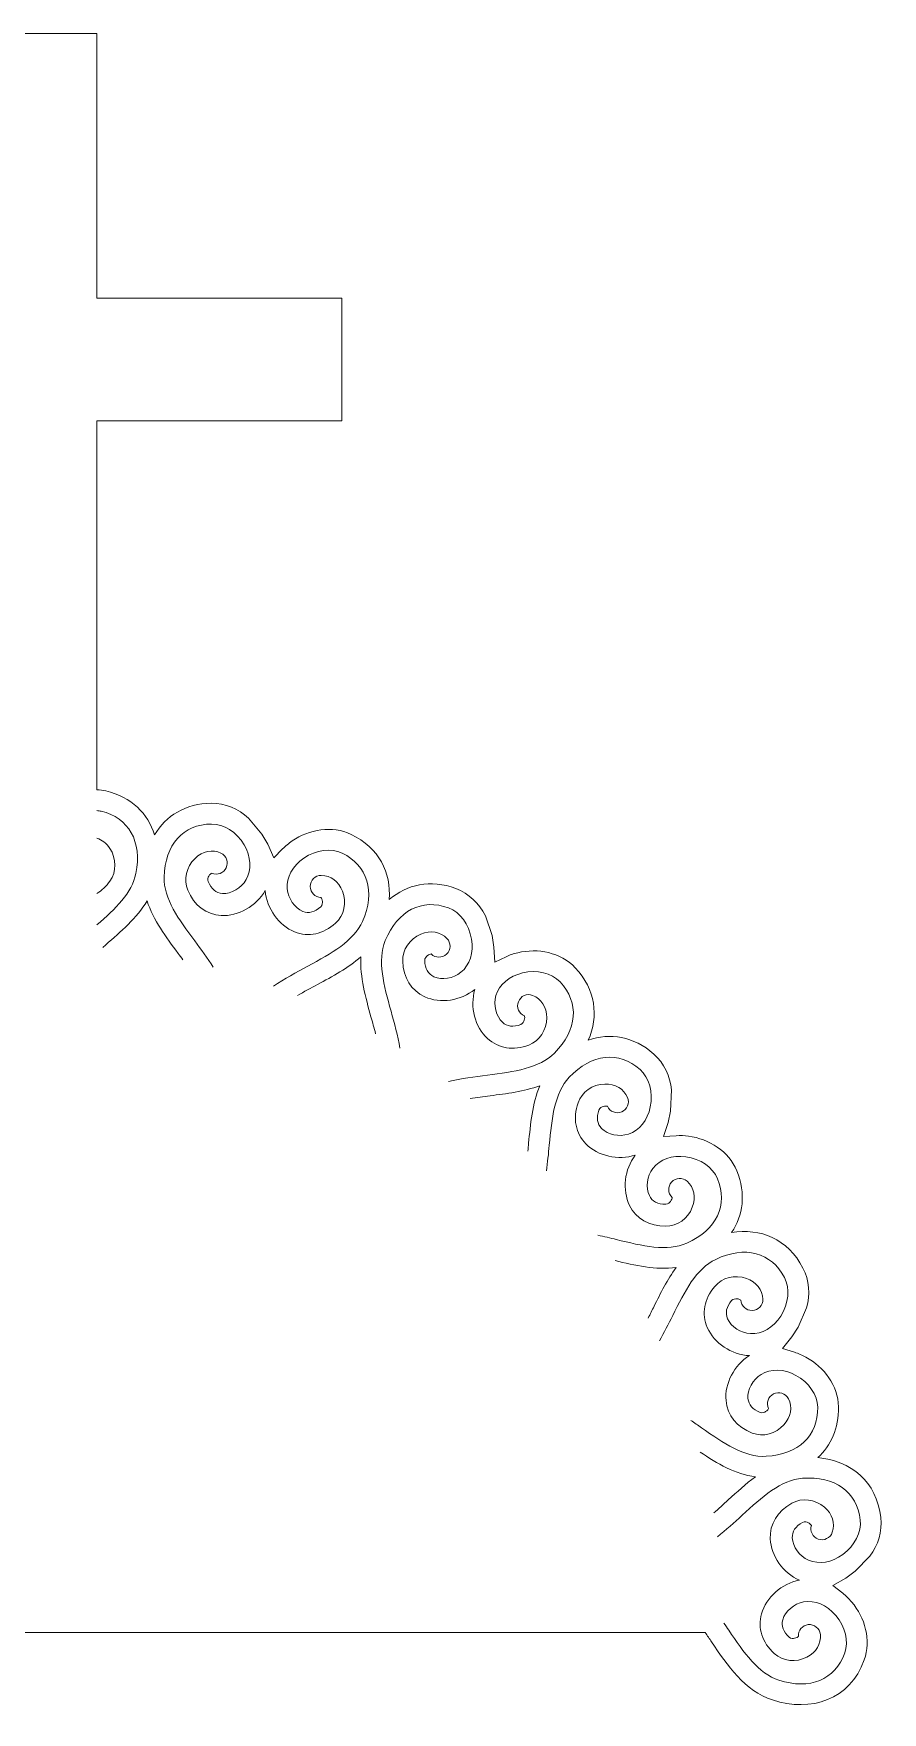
# Model space of a CAD drawing. Header units: centimetres. Extents: x -24.1 to 27.6, y -9.6 to 15.5.
# Drawn here: x -18.51 to -12.96, y -0.2 to 10.77 of the extents above; entities that cross this region are included whole.
import ezdxf

# ---------------------------------------------------------------- set-up
doc = ezdxf.new("R2010")
doc.units = ezdxf.units.CM
doc.header["$MEASUREMENT"] = 0
doc.layers.add('Camada 1', color=7, linetype='Continuous')

msp = doc.modelspace()

# ---------------------------------------------------------------- linework, layer by layer
at = {"layer": 'Camada 1', "color": 250, "lineweight": 20}
for points, knots in [([(-18.49393, 0.32158), (-18.49393, 0.32158), (-14.11742, 0.32178), (-14.11742, 0.32178), (-14.11742, 0.32178), (-14.10321, 0.30128), (-14.0893, 0.28078), (-14.07556, 0.26059), (-14.07556, 0.26059), (-13.97283, 0.10969), (-13.85982, -0.05954), (-13.67714, -0.11851), (-13.67714, -0.11851), (-13.42501, -0.19989), (-13.17201, -0.11898), (-13.07763, 0.14313), (-13.07763, 0.14313), (-13.03081, 0.27315), (-13.07292, 0.41981), (-13.16018, 0.5225), (-13.16018, 0.5225), (-13.17766, 0.54306), (-13.19703, 0.56192), (-13.21795, 0.57864), (-13.21795, 0.57864), (-13.21795, 0.57864), (-13.28264, 0.62927), (-13.28264, 0.62927), (-13.28264, 0.62927), (-13.28264, 0.62927), (-13.19788, 0.67787), (-13.19788, 0.67787), (-13.19788, 0.67787), (-13.19788, 0.67787), (-13.13678, 0.72278), (-13.13678, 0.72278), (-13.13678, 0.72278), (-13.13678, 0.72278), (-13.13677, 0.72279), (-13.13677, 0.72279), (-13.13677, 0.72279), (-13.13676, 0.72278), (-13.13676, 0.72278), (-13.13676, 0.72278), (-13.13676, 0.72278), (-13.13676, 0.72278), (-13.04005, 0.82059), (-13.04005, 0.82059), (-13.04005, 0.82059), (-12.9878, 0.89344), (-12.9587, 0.98223), (-12.96899, 1.07292), (-12.96899, 1.07292), (-12.99591, 1.31019), (-13.167, 1.4448), (-13.38167, 1.46511), (-13.38167, 1.46511), (-13.29507, 1.5435), (-13.24303, 1.65604), (-13.24606, 1.79758), (-13.24606, 1.79758), (-13.24901, 1.93573), (-13.34095, 2.05751), (-13.45924, 2.12206), (-13.45924, 2.12206), (-13.48293, 2.13498), (-13.50779, 2.14563), (-13.5333, 2.15375), (-13.5333, 2.15375), (-13.5333, 2.15375), (-13.61185, 2.17779), (-13.61185, 2.17779), (-13.61185, 2.17779), (-13.61185, 2.17779), (-13.55017, 2.25356), (-13.55017, 2.25356), (-13.55017, 2.25356), (-13.55017, 2.25356), (-13.50927, 2.31739), (-13.50927, 2.31739), (-13.50927, 2.31739), (-13.50927, 2.31739), (-13.50926, 2.31742), (-13.50926, 2.31742), (-13.50926, 2.31742), (-13.50924, 2.31741), (-13.50924, 2.31741), (-13.50924, 2.31741), (-13.50924, 2.31741), (-13.50924, 2.31741), (-13.45407, 2.44341), (-13.45407, 2.44341), (-13.45407, 2.44341), (-13.43145, 2.53015), (-13.43615, 2.62346), (-13.47829, 2.70443), (-13.47829, 2.70443), (-13.578, 2.89596), (-13.7576, 2.96681), (-13.94462, 2.9357), (-13.94462, 2.9357), (-13.86938, 3.04845), (-13.84949, 3.18925), (-13.91104, 3.33968), (-13.91104, 3.33968), (-13.96337, 3.46757), (-14.0929, 3.54827), (-14.22647, 3.56606), (-14.22647, 3.56606), (-14.25321, 3.56961), (-14.28024, 3.57064), (-14.30697, 3.56906), (-14.30697, 3.56906), (-14.30697, 3.56906), (-14.38891, 3.56331), (-14.38891, 3.56331), (-14.38891, 3.56331), (-14.38891, 3.56331), (-14.35854, 3.65618), (-14.35854, 3.65618), (-14.35854, 3.65618), (-14.35854, 3.65618), (-14.34326, 3.73043), (-14.34326, 3.73043), (-14.34326, 3.73043), (-14.34326, 3.73043), (-14.34326, 3.73045), (-14.34326, 3.73045), (-14.34326, 3.73045), (-14.34324, 3.73046), (-14.34324, 3.73046), (-14.34324, 3.73046), (-14.34324, 3.73046), (-14.34324, 3.73046), (-14.33695, 3.86786), (-14.33695, 3.86786), (-14.33695, 3.86786), (-14.34696, 3.95694), (-14.38483, 4.04237), (-14.45321, 4.10281), (-14.45321, 4.10281), (-14.5861, 4.22026), (-14.74011, 4.24238), (-14.88143, 4.19326), (-14.88143, 4.19326), (-14.8139, 4.34917), (-14.83195, 4.52288), (-14.9674, 4.6667), (-14.9674, 4.6667), (-15.06213, 4.76731), (-15.21198, 4.79615), (-15.34304, 4.76483), (-15.34304, 4.76483), (-15.36929, 4.75855), (-15.39488, 4.74982), (-15.41926, 4.73874), (-15.41926, 4.73874), (-15.41926, 4.73874), (-15.49368, 4.70397), (-15.49368, 4.70397), (-15.49368, 4.70397), (-15.49368, 4.70397), (-15.49866, 4.80156), (-15.49866, 4.80156), (-15.49866, 4.80156), (-15.49866, 4.80156), (-15.51103, 4.87635), (-15.51103, 4.87635), (-15.51103, 4.87635), (-15.51103, 4.87635), (-15.51104, 4.87636), (-15.51104, 4.87636), (-15.51104, 4.87636), (-15.51105, 4.87637), (-15.51105, 4.87637), (-15.51105, 4.87637), (-15.51105, 4.87637), (-15.51105, 4.87637), (-15.55446, 5.00688), (-15.55446, 5.00688), (-15.55446, 5.00688), (-15.59578, 5.08644), (-15.66177, 5.1526), (-15.74729, 5.18448), (-15.74729, 5.18448), (-15.91516, 5.24705), (-16.06822, 5.21109), (-16.1829, 5.11229), (-16.1829, 5.11229), (-16.1704, 5.28785), (-16.24893, 5.4502), (-16.43218, 5.53836), (-16.43218, 5.53836), (-16.55671, 5.59826), (-16.70694, 5.57142), (-16.81803, 5.49516), (-16.81803, 5.49516), (-16.84026, 5.47988), (-16.86102, 5.46255), (-16.87982, 5.44345), (-16.87982, 5.44345), (-16.87982, 5.44345), (-16.9368, 5.3843), (-16.9368, 5.3843), (-16.9368, 5.3843), (-16.9368, 5.3843), (-16.97645, 5.4736), (-16.97645, 5.4736), (-16.97645, 5.4736), (-16.97645, 5.4736), (-17.01484, 5.53897), (-17.01484, 5.53897), (-17.01484, 5.53897), (-17.01484, 5.53897), (-17.01485, 5.53898), (-17.01485, 5.53898), (-17.01485, 5.53898), (-17.01486, 5.53899), (-17.01486, 5.53899), (-17.01486, 5.53899), (-17.01486, 5.53899), (-17.01486, 5.53899), (-17.10222, 5.64522), (-17.10222, 5.64522), (-17.10222, 5.64522), (-17.16932, 5.70466), (-17.25467, 5.74273), (-17.34593, 5.74179), (-17.34593, 5.74179), (-17.5172, 5.74004), (-17.64351, 5.65909), (-17.71684, 5.53543), (-17.71684, 5.53543), (-17.76072, 5.67414), (-17.86689, 5.78243), (-18.03545, 5.82177), (-18.03545, 5.82177), (-18.05487, 5.8263), (-18.07442, 5.82895), (-18.09393, 5.82987), (-18.09393, 5.82987), (-18.09393, 5.82987), (-18.09393, 8.24157), (-18.09393, 8.24157), (-18.09393, 8.24157), (-18.09393, 8.24157), (-16.49393, 8.24157), (-16.49393, 8.24157), (-16.49393, 8.24157), (-16.49393, 8.24157), (-16.49393, 9.04157), (-16.49393, 9.04157), (-16.49393, 9.04157), (-16.49393, 9.04157), (-18.09393, 9.04157), (-18.09393, 9.04157), (-18.09393, 9.04157), (-18.09393, 9.04157), (-18.09393, 10.77157), (-18.09393, 10.77157), (-18.09393, 10.77157), (-18.09393, 10.77157), (-18.89393, 10.77157), (-18.89393, 10.77157), (-18.89393, 10.77157), (-18.89393, 10.77157), (-18.89393, 9.04157), (-18.89393, 9.04157), (-18.89393, 9.04157), (-18.89393, 9.04157), (-20.49393, 9.04157), (-20.49393, 9.04157), (-20.49393, 9.04157), (-20.49393, 9.04157), (-20.49393, 8.24157), (-20.49393, 8.24157), (-20.49393, 8.24157), (-20.49393, 8.24157), (-18.89393, 8.24157), (-18.89393, 8.24157), (-18.89393, 8.24157), (-18.89393, 8.24157), (-18.89393, 5.83024), (-18.89393, 5.83024), (-18.89393, 5.83024), (-18.91978, 5.8305), (-18.94579, 5.82779), (-18.97157, 5.82177), (-18.97157, 5.82177), (-19.14169, 5.78207), (-19.24827, 5.6721), (-19.29139, 5.53153), (-19.29139, 5.53153), (-19.36334, 5.66306), (-19.49265, 5.75011), (-19.67031, 5.75193), (-19.67031, 5.75193), (-19.76157, 5.75287), (-19.84692, 5.71479), (-19.91402, 5.65535), (-19.91402, 5.65535), (-19.91402, 5.65535), (-20.00138, 5.54912), (-20.00138, 5.54912), (-20.00138, 5.54912), (-20.00138, 5.54912), (-20.00138, 5.54912), (-20.00139, 5.54911), (-20.00139, 5.54911), (-20.00139, 5.54911), (-20.00139, 5.5491), (-20.00139, 5.5491), (-20.00139, 5.5491), (-20.00139, 5.5491), (-20.03978, 5.48373), (-20.03978, 5.48373), (-20.03978, 5.48373), (-20.03978, 5.48373), (-20.07945, 5.39442), (-20.07945, 5.39442), (-20.07945, 5.39442), (-20.07945, 5.39442), (-20.13643, 5.45358), (-20.13643, 5.45358), (-20.13643, 5.45358), (-20.15522, 5.47267), (-20.17597, 5.49001), (-20.19822, 5.50529), (-20.19822, 5.50529), (-20.30931, 5.58155), (-20.45953, 5.6084), (-20.58406, 5.5485), (-20.58406, 5.5485), (-20.76732, 5.46034), (-20.84584, 5.29798), (-20.83334, 5.12242), (-20.83334, 5.12242), (-20.94802, 5.22122), (-21.10108, 5.25717), (-21.26895, 5.1946), (-21.26895, 5.1946), (-21.35447, 5.16273), (-21.42047, 5.09657), (-21.46178, 5.01701), (-21.46178, 5.01701), (-21.46178, 5.01701), (-21.5052, 4.88651), (-21.5052, 4.88651), (-21.5052, 4.88651), (-21.5052, 4.88651), (-21.5052, 4.88651), (-21.5052, 4.88649), (-21.5052, 4.88649), (-21.5052, 4.88649), (-21.5052, 4.88648), (-21.5052, 4.88648), (-21.5052, 4.88648), (-21.5052, 4.88648), (-21.51758, 4.81169), (-21.51758, 4.81169), (-21.51758, 4.81169), (-21.51758, 4.81169), (-21.52256, 4.7141), (-21.52256, 4.7141), (-21.52256, 4.7141), (-21.52256, 4.7141), (-21.59697, 4.74887), (-21.59697, 4.74887), (-21.59697, 4.74887), (-21.62136, 4.75994), (-21.64695, 4.76869), (-21.6732, 4.77496), (-21.6732, 4.77496), (-21.80426, 4.80628), (-21.95411, 4.77744), (-22.04885, 4.67685), (-22.04885, 4.67685), (-22.18429, 4.53302), (-22.20234, 4.3593), (-22.1348, 4.20338), (-22.1348, 4.20338), (-22.27613, 4.2525), (-22.43013, 4.23039), (-22.56303, 4.11294), (-22.56303, 4.11294), (-22.63142, 4.05251), (-22.66928, 3.96706), (-22.67928, 3.87798), (-22.67928, 3.87798), (-22.67928, 3.87798), (-22.67299, 3.74059), (-22.67299, 3.74059), (-22.67299, 3.74059), (-22.67299, 3.74059), (-22.67299, 3.74059), (-22.67298, 3.74058), (-22.67298, 3.74058), (-22.67298, 3.74058), (-22.67298, 3.74056), (-22.67298, 3.74056), (-22.67298, 3.74056), (-22.67298, 3.74056), (-22.6577, 3.66631), (-22.6577, 3.66631), (-22.6577, 3.66631), (-22.6577, 3.66631), (-22.62733, 3.57343), (-22.62733, 3.57343), (-22.62733, 3.57343), (-22.62733, 3.57343), (-22.70926, 3.57919), (-22.70926, 3.57919), (-22.70926, 3.57919), (-22.736, 3.58077), (-22.76302, 3.57975), (-22.78977, 3.57619), (-22.78977, 3.57619), (-22.92334, 3.5584), (-23.05287, 3.47771), (-23.1052, 3.34982), (-23.1052, 3.34982), (-23.16675, 3.19939), (-23.14686, 3.05858), (-23.07162, 2.94583), (-23.07162, 2.94583), (-23.25865, 2.97693), (-23.43825, 2.90608), (-23.53796, 2.71456), (-23.53796, 2.71456), (-23.5801, 2.63361), (-23.58479, 2.54027), (-23.56216, 2.45353), (-23.56216, 2.45353), (-23.56216, 2.45353), (-23.50698, 2.32755), (-23.50698, 2.32755), (-23.50698, 2.32755), (-23.50698, 2.32755), (-23.50698, 2.32755), (-23.50697, 2.32754), (-23.50697, 2.32754), (-23.50697, 2.32754), (-23.50697, 2.32753), (-23.50697, 2.32753), (-23.50697, 2.32753), (-23.50697, 2.32753), (-23.46606, 2.2637), (-23.46606, 2.2637), (-23.46606, 2.2637), (-23.46606, 2.2637), (-23.40438, 2.18791), (-23.40438, 2.18791), (-23.40438, 2.18791), (-23.40438, 2.18791), (-23.48293, 2.16388), (-23.48293, 2.16388), (-23.48293, 2.16388), (-23.50845, 2.15576), (-23.53331, 2.14511), (-23.557, 2.13219), (-23.557, 2.13219), (-23.67529, 2.06766), (-23.76723, 1.94586), (-23.77019, 1.80771), (-23.77019, 1.80771), (-23.77321, 1.66617), (-23.72118, 1.55362), (-23.63457, 1.47523), (-23.63457, 1.47523), (-23.84925, 1.45491), (-24.02033, 1.32032), (-24.04725, 1.08304), (-24.04725, 1.08304), (-24.05755, 0.99236), (-24.02842, 0.90356), (-23.97618, 0.83072), (-23.97618, 0.83072), (-23.97618, 0.83072), (-23.87947, 0.73292), (-23.87947, 0.73292), (-23.87947, 0.73292), (-23.87947, 0.73292), (-23.87947, 0.73292), (-23.87946, 0.73291), (-23.87946, 0.73291), (-23.87946, 0.73291), (-23.87945, 0.73291), (-23.87945, 0.73291), (-23.87945, 0.73291), (-23.87945, 0.73291), (-23.81836, 0.68801), (-23.81836, 0.68801), (-23.81836, 0.68801), (-23.81836, 0.68801), (-23.7336, 0.6394), (-23.7336, 0.6394), (-23.7336, 0.6394), (-23.7336, 0.6394), (-23.79829, 0.58879), (-23.79829, 0.58879), (-23.79829, 0.58879), (-23.8192, 0.57205), (-23.83858, 0.55319), (-23.85606, 0.53263), (-23.85606, 0.53263), (-23.94332, 0.42994), (-23.98543, 0.28327), (-23.93862, 0.15326), (-23.93862, 0.15326), (-23.84424, -0.10884), (-23.59123, -0.18977), (-23.33909, -0.10838), (-23.33909, -0.10838), (-23.15643, -0.04941), (-23.0434, 0.11982), (-22.94068, 0.27072), (-22.94068, 0.27072), (-22.92925, 0.28752), (-22.9177, 0.30453), (-22.90596, 0.32158), (-22.90596, 0.32158), (-22.90596, 0.32158), (-18.49393, 0.32158), (-18.49393, 0.32158)], [0, 0, 0, 0, 0.00757576, 0.00757576, 0.00757576, 0.00757576, 0.01515152, 0.01515152, 0.01515152, 0.01515152, 0.02272727, 0.02272727, 0.02272727, 0.02272727, 0.03030303, 0.03030303, 0.03030303, 0.03030303, 0.03787879, 0.03787879, 0.03787879, 0.03787879, 0.04545455, 0.04545455, 0.04545455, 0.04545455, 0.0530303, 0.0530303, 0.0530303, 0.0530303, 0.06060606, 0.06060606, 0.06060606, 0.06060606, 0.06818182, 0.06818182, 0.06818182, 0.06818182, 0.07575758, 0.07575758, 0.07575758, 0.07575758, 0.08333333, 0.08333333, 0.08333333, 0.08333333, 0.09090909, 0.09090909, 0.09090909, 0.09090909, 0.09848485, 0.09848485, 0.09848485, 0.09848485, 0.10606061, 0.10606061, 0.10606061, 0.10606061, 0.11363636, 0.11363636, 0.11363636, 0.11363636, 0.12121212, 0.12121212, 0.12121212, 0.12121212, 0.12878788, 0.12878788, 0.12878788, 0.12878788, 0.13636364, 0.13636364, 0.13636364, 0.13636364, 0.14393939, 0.14393939, 0.14393939, 0.14393939, 0.15151515, 0.15151515, 0.15151515, 0.15151515, 0.15909091, 0.15909091, 0.15909091, 0.15909091, 0.16666667, 0.16666667, 0.16666667, 0.16666667, 0.17424242, 0.17424242, 0.17424242, 0.17424242, 0.18181818, 0.18181818, 0.18181818, 0.18181818, 0.18939394, 0.18939394, 0.18939394, 0.18939394, 0.1969697, 0.1969697, 0.1969697, 0.1969697, 0.20454545, 0.20454545, 0.20454545, 0.20454545, 0.21212121, 0.21212121, 0.21212121, 0.21212121, 0.21969697, 0.21969697, 0.21969697, 0.21969697, 0.22727273, 0.22727273, 0.22727273, 0.22727273, 0.23484848, 0.23484848, 0.23484848, 0.23484848, 0.24242424, 0.24242424, 0.24242424, 0.24242424, 0.25, 0.25, 0.25, 0.25, 0.25757576, 0.25757576, 0.25757576, 0.25757576, 0.26515152, 0.26515152, 0.26515152, 0.26515152, 0.27272727, 0.27272727, 0.27272727, 0.27272727, 0.28030303, 0.28030303, 0.28030303, 0.28030303, 0.28787879, 0.28787879, 0.28787879, 0.28787879, 0.29545455, 0.29545455, 0.29545455, 0.29545455, 0.3030303, 0.3030303, 0.3030303, 0.3030303, 0.31060606, 0.31060606, 0.31060606, 0.31060606, 0.31818182, 0.31818182, 0.31818182, 0.31818182, 0.32575758, 0.32575758, 0.32575758, 0.32575758, 0.33333333, 0.33333333, 0.33333333, 0.33333333, 0.34090909, 0.34090909, 0.34090909, 0.34090909, 0.34848485, 0.34848485, 0.34848485, 0.34848485, 0.35606061, 0.35606061, 0.35606061, 0.35606061, 0.36363636, 0.36363636, 0.36363636, 0.36363636, 0.37121212, 0.37121212, 0.37121212, 0.37121212, 0.37878788, 0.37878788, 0.37878788, 0.37878788, 0.38636364, 0.38636364, 0.38636364, 0.38636364, 0.39393939, 0.39393939, 0.39393939, 0.39393939, 0.40151515, 0.40151515, 0.40151515, 0.40151515, 0.40909091, 0.40909091, 0.40909091, 0.40909091, 0.41666667, 0.41666667, 0.41666667, 0.41666667, 0.42424242, 0.42424242, 0.42424242, 0.42424242, 0.43181818, 0.43181818, 0.43181818, 0.43181818, 0.43939394, 0.43939394, 0.43939394, 0.43939394, 0.4469697, 0.4469697, 0.4469697, 0.4469697, 0.45454545, 0.45454545, 0.45454545, 0.45454545, 0.46212121, 0.46212121, 0.46212121, 0.46212121, 0.46969697, 0.46969697, 0.46969697, 0.46969697, 0.47727273, 0.47727273, 0.47727273, 0.47727273, 0.48484848, 0.48484848, 0.48484848, 0.48484848, 0.49242424, 0.49242424, 0.49242424, 0.49242424, 0.5, 0.5, 0.5, 0.5, 0.50757576, 0.50757576, 0.50757576, 0.50757576, 0.51515152, 0.51515152, 0.51515152, 0.51515152, 0.52272727, 0.52272727, 0.52272727, 0.52272727, 0.53030303, 0.53030303, 0.53030303, 0.53030303, 0.53787879, 0.53787879, 0.53787879, 0.53787879, 0.54545455, 0.54545455, 0.54545455, 0.54545455, 0.5530303, 0.5530303, 0.5530303, 0.5530303, 0.56060606, 0.56060606, 0.56060606, 0.56060606, 0.56818182, 0.56818182, 0.56818182, 0.56818182, 0.57575758, 0.57575758, 0.57575758, 0.57575758, 0.58333333, 0.58333333, 0.58333333, 0.58333333, 0.59090909, 0.59090909, 0.59090909, 0.59090909, 0.59848485, 0.59848485, 0.59848485, 0.59848485, 0.60606061, 0.60606061, 0.60606061, 0.60606061, 0.61363636, 0.61363636, 0.61363636, 0.61363636, 0.62121212, 0.62121212, 0.62121212, 0.62121212, 0.62878788, 0.62878788, 0.62878788, 0.62878788, 0.63636364, 0.63636364, 0.63636364, 0.63636364, 0.64393939, 0.64393939, 0.64393939, 0.64393939, 0.65151515, 0.65151515, 0.65151515, 0.65151515, 0.65909091, 0.65909091, 0.65909091, 0.65909091, 0.66666667, 0.66666667, 0.66666667, 0.66666667, 0.67424242, 0.67424242, 0.67424242, 0.67424242, 0.68181818, 0.68181818, 0.68181818, 0.68181818, 0.68939394, 0.68939394, 0.68939394, 0.68939394, 0.6969697, 0.6969697, 0.6969697, 0.6969697, 0.70454545, 0.70454545, 0.70454545, 0.70454545, 0.71212121, 0.71212121, 0.71212121, 0.71212121, 0.71969697, 0.71969697, 0.71969697, 0.71969697, 0.72727273, 0.72727273, 0.72727273, 0.72727273, 0.73484848, 0.73484848, 0.73484848, 0.73484848, 0.74242424, 0.74242424, 0.74242424, 0.74242424, 0.75, 0.75, 0.75, 0.75, 0.75757576, 0.75757576, 0.75757576, 0.75757576, 0.76515152, 0.76515152, 0.76515152, 0.76515152, 0.77272727, 0.77272727, 0.77272727, 0.77272727, 0.78030303, 0.78030303, 0.78030303, 0.78030303, 0.78787879, 0.78787879, 0.78787879, 0.78787879, 0.79545455, 0.79545455, 0.79545455, 0.79545455, 0.8030303, 0.8030303, 0.8030303, 0.8030303, 0.81060606, 0.81060606, 0.81060606, 0.81060606, 0.81818182, 0.81818182, 0.81818182, 0.81818182, 0.82575758, 0.82575758, 0.82575758, 0.82575758, 0.83333333, 0.83333333, 0.83333333, 0.83333333, 0.84090909, 0.84090909, 0.84090909, 0.84090909, 0.84848485, 0.84848485, 0.84848485, 0.84848485, 0.85606061, 0.85606061, 0.85606061, 0.85606061, 0.86363636, 0.86363636, 0.86363636, 0.86363636, 0.87121212, 0.87121212, 0.87121212, 0.87121212, 0.87878788, 0.87878788, 0.87878788, 0.87878788, 0.88636364, 0.88636364, 0.88636364, 0.88636364, 0.89393939, 0.89393939, 0.89393939, 0.89393939, 0.90151515, 0.90151515, 0.90151515, 0.90151515, 0.90909091, 0.90909091, 0.90909091, 0.90909091, 0.91666667, 0.91666667, 0.91666667, 0.91666667, 0.92424242, 0.92424242, 0.92424242, 0.92424242, 0.93181818, 0.93181818, 0.93181818, 0.93181818, 0.93939394, 0.93939394, 0.93939394, 0.93939394, 0.9469697, 0.9469697, 0.9469697, 0.9469697, 0.95454545, 0.95454545, 0.95454545, 0.95454545, 0.96212121, 0.96212121, 0.96212121, 0.96212121, 0.96969697, 0.96969697, 0.96969697, 0.96969697, 0.97727273, 0.97727273, 0.97727273, 0.97727273, 0.98484848, 0.98484848, 0.98484848, 0.98484848, 1, 1, 1, 1]), ([(-18.09393, 5.69372), (-18.08458, 5.69298), (-18.07536, 5.69158), (-18.06634, 5.68948), (-18.06634, 5.68948), (-17.88492, 5.64713), (-17.79794, 5.49144), (-17.83926, 5.28311), (-17.83926, 5.28311), (-17.86481, 5.15444), (-17.97321, 5.05208), (-18.09393, 4.94684)], [0, 0, 0, 0, 0.25, 0.25, 0.25, 0.25, 0.5, 0.5, 0.5, 0.5, 1, 1, 1, 1]), ([(-17.33325, 4.66985), (-17.37102, 4.72928), (-17.41297, 4.78591), (-17.45429, 4.84168), (-17.45429, 4.84168), (-17.55894, 4.98286), (-17.65776, 5.11622), (-17.65449, 5.25864), (-17.65449, 5.25864), (-17.64954, 5.47097), (-17.53081, 5.60404), (-17.34453, 5.60596), (-17.34453, 5.60596), (-17.26435, 5.60677), (-17.18092, 5.55347), (-17.132, 5.47018)], [0, 0, 0, 0, 0.2, 0.2, 0.2, 0.2, 0.4, 0.4, 0.4, 0.4, 0.6, 0.6, 0.6, 0.6, 1, 1, 1, 1]), ([(-18.09393, 5.15197), (-18.0621, 5.17146), (-18.03322, 5.19872), (-18.0087, 5.23311), (-18.0087, 5.23311), (-17.965, 5.29439), (-17.96532, 5.38034), (-18.00961, 5.44699), (-18.00961, 5.44699), (-18.03158, 5.48009), (-18.06124, 5.50307), (-18.09393, 5.51387)], [0, 0, 0, 0, 0.25, 0.25, 0.25, 0.25, 0.5, 0.5, 0.5, 0.5, 1, 1, 1, 1]), ([(-17.132, 5.47018), (-17.08644, 5.39262), (-17.08143, 5.30742), (-17.11862, 5.24233), (-17.11862, 5.24233), (-17.14989, 5.18758), (-17.21643, 5.14885), (-17.27342, 5.15223), (-17.27342, 5.15223), (-17.31502, 5.1547), (-17.34657, 5.1806), (-17.36715, 5.22922), (-17.36715, 5.22922), (-17.37311, 5.24333), (-17.36602, 5.25858), (-17.3627, 5.26452), (-17.3627, 5.26452), (-17.35559, 5.27715), (-17.34639, 5.28315), (-17.34245, 5.28464), (-17.34245, 5.28464), (-17.3069, 5.26926), (-17.2653, 5.28481), (-17.24865, 5.32014), (-17.24865, 5.32014), (-17.23171, 5.35613), (-17.24713, 5.39911), (-17.28315, 5.41609), (-17.28315, 5.41609), (-17.33843, 5.44213), (-17.40336, 5.42893), (-17.45259, 5.38159), (-17.45259, 5.38159), (-17.51029, 5.32615), (-17.5293, 5.24232), (-17.49996, 5.17301), (-17.49996, 5.17301), (-17.45808, 5.07404), (-17.37861, 5.01397), (-17.28196, 5.00825), (-17.28196, 5.00825), (-17.17064, 5.00164), (-17.05214, 5.06833), (-16.99362, 5.17044), (-16.99362, 5.17044), (-16.98394, 5.05314), (-16.90493, 4.94249), (-16.8013, 4.90123), (-16.8013, 4.90123), (-16.71135, 4.86541), (-16.61391, 4.88609), (-16.534, 4.95796), (-16.534, 4.95796), (-16.47802, 5.00828), (-16.45966, 5.09224), (-16.48841, 5.16692), (-16.48841, 5.16692), (-16.51291, 5.23069), (-16.5661, 5.27019), (-16.6272, 5.27006), (-16.6272, 5.27006), (-16.66703, 5.26996), (-16.69923, 5.23758), (-16.69914, 5.1978), (-16.69914, 5.1978), (-16.69906, 5.15875), (-16.66798, 5.12702), (-16.62927, 5.12587), (-16.62927, 5.12587), (-16.62634, 5.12284), (-16.62055, 5.1135), (-16.61946, 5.09905), (-16.61946, 5.09905), (-16.61898, 5.09227), (-16.61903, 5.07544), (-16.63043, 5.0652), (-16.63043, 5.0652), (-16.6697, 5.02991), (-16.70925, 5.01983), (-16.74795, 5.03524), (-16.74795, 5.03524), (-16.80099, 5.05636), (-16.84482, 5.11966), (-16.84992, 5.1825), (-16.84992, 5.1825), (-16.85596, 5.25722), (-16.81529, 5.33225), (-16.74114, 5.38315), (-16.74114, 5.38315), (-16.66149, 5.43783), (-16.56332, 5.4507), (-16.49108, 5.41595), (-16.49108, 5.41595), (-16.32321, 5.33518), (-16.27214, 5.16431), (-16.35774, 4.96994), (-16.35774, 4.96994), (-16.41519, 4.83958), (-16.56126, 4.76073), (-16.71592, 4.67729), (-16.71592, 4.67729), (-16.79141, 4.63653), (-16.86836, 4.59499), (-16.94002, 4.5455)], [0, 0, 0, 0, 0.03703704, 0.03703704, 0.03703704, 0.03703704, 0.07407407, 0.07407407, 0.07407407, 0.07407407, 0.11111111, 0.11111111, 0.11111111, 0.11111111, 0.14814815, 0.14814815, 0.14814815, 0.14814815, 0.18518519, 0.18518519, 0.18518519, 0.18518519, 0.22222222, 0.22222222, 0.22222222, 0.22222222, 0.25925926, 0.25925926, 0.25925926, 0.25925926, 0.2962963, 0.2962963, 0.2962963, 0.2962963, 0.33333333, 0.33333333, 0.33333333, 0.33333333, 0.37037037, 0.37037037, 0.37037037, 0.37037037, 0.40740741, 0.40740741, 0.40740741, 0.40740741, 0.44444444, 0.44444444, 0.44444444, 0.44444444, 0.48148148, 0.48148148, 0.48148148, 0.48148148, 0.51851852, 0.51851852, 0.51851852, 0.51851852, 0.55555556, 0.55555556, 0.55555556, 0.55555556, 0.59259259, 0.59259259, 0.59259259, 0.59259259, 0.62962963, 0.62962963, 0.62962963, 0.62962963, 0.66666667, 0.66666667, 0.66666667, 0.66666667, 0.7037037, 0.7037037, 0.7037037, 0.7037037, 0.74074074, 0.74074074, 0.74074074, 0.74074074, 0.77777778, 0.77777778, 0.77777778, 0.77777778, 0.81481481, 0.81481481, 0.81481481, 0.81481481, 0.85185185, 0.85185185, 0.85185185, 0.85185185, 0.88888889, 0.88888889, 0.88888889, 0.88888889, 0.92592593, 0.92592593, 0.92592593, 0.92592593, 1, 1, 1, 1]), ([(-18.05601, 4.79988), (-18.05601, 4.79988), (-18.03631, 4.81695), (-18.03631, 4.81695), (-18.03631, 4.81695), (-17.93897, 4.90129), (-17.83318, 4.9918), (-17.76618, 5.1039), (-17.76618, 5.1039), (-17.72567, 4.97817), (-17.64101, 4.86548), (-17.56344, 4.7608), (-17.56344, 4.7608), (-17.55292, 4.74661), (-17.54228, 4.73228), (-17.53164, 4.71781)], [0, 0, 0, 0, 0.2, 0.2, 0.2, 0.2, 0.4, 0.4, 0.4, 0.4, 0.6, 0.6, 0.6, 0.6, 1, 1, 1, 1]), ([(-16.11277, 4.14019), (-16.12689, 4.22272), (-16.14936, 4.30368), (-16.17141, 4.38318), (-16.17141, 4.38318), (-16.21845, 4.55251), (-16.26283, 4.71245), (-16.20868, 4.84421), (-16.20868, 4.84421), (-16.12786, 5.04062), (-15.96929, 5.12223), (-15.79473, 5.05718), (-15.79473, 5.05718), (-15.71959, 5.02917), (-15.66085, 4.94949), (-15.64507, 4.85418)], [0, 0, 0, 0, 0.2, 0.2, 0.2, 0.2, 0.4, 0.4, 0.4, 0.4, 0.6, 0.6, 0.6, 0.6, 1, 1, 1, 1]), ([(-15.64507, 4.85418), (-15.63038, 4.76543), (-15.65627, 4.68412), (-15.71434, 4.6367), (-15.71434, 4.6367), (-15.76317, 4.59682), (-15.83918, 4.58456), (-15.89117, 4.60815), (-15.89117, 4.60815), (-15.9291, 4.62539), (-15.94926, 4.66089), (-15.95102, 4.71365), (-15.95102, 4.71365), (-15.95153, 4.72896), (-15.93943, 4.74065), (-15.9342, 4.74501), (-15.9342, 4.74501), (-15.92304, 4.75424), (-15.91229, 4.75654), (-15.90808, 4.75651), (-15.90808, 4.75651), (-15.88042, 4.7294), (-15.83601, 4.72899), (-15.80779, 4.75599), (-15.80779, 4.75599), (-15.77907, 4.7835), (-15.77803, 4.82917), (-15.80556, 4.85793), (-15.80556, 4.85793), (-15.84782, 4.90207), (-15.91315, 4.91305), (-15.97611, 4.88653), (-15.97611, 4.88653), (-16.04986, 4.85548), (-16.09767, 4.78406), (-16.09515, 4.70884), (-16.09515, 4.70884), (-16.09159, 4.60143), (-16.03896, 4.51685), (-15.9508, 4.47681), (-15.9508, 4.47681), (-15.84927, 4.43071), (-15.71472, 4.45043), (-15.62346, 4.52474), (-15.62346, 4.52474), (-15.65652, 4.41179), (-15.62247, 4.28015), (-15.54055, 4.20446), (-15.54055, 4.20446), (-15.46944, 4.13875), (-15.37107, 4.12309), (-15.27069, 4.16149), (-15.27069, 4.16149), (-15.20039, 4.18837), (-15.15312, 4.26016), (-15.15316, 4.34018), (-15.15316, 4.34018), (-15.15316, 4.40849), (-15.18863, 4.46445), (-15.2457, 4.48626), (-15.2457, 4.48626), (-15.28292, 4.50046), (-15.32458, 4.48178), (-15.33877, 4.44462), (-15.33877, 4.44462), (-15.35272, 4.40814), (-15.3351, 4.36738), (-15.29937, 4.35241), (-15.29937, 4.35241), (-15.29772, 4.34853), (-15.29568, 4.33773), (-15.29985, 4.32386), (-15.29985, 4.32386), (-15.30182, 4.31736), (-15.30791, 4.30167), (-15.32221, 4.2962), (-15.32221, 4.2962), (-15.37154, 4.27734), (-15.41207, 4.28213), (-15.44267, 4.3104), (-15.44267, 4.3104), (-15.48459, 4.34914), (-15.50279, 4.42395), (-15.485, 4.48444), (-15.485, 4.48444), (-15.46383, 4.55636), (-15.39894, 4.61179), (-15.31146, 4.6327), (-15.31146, 4.6327), (-15.2175, 4.65516), (-15.12126, 4.63194), (-15.0663, 4.57359), (-15.0663, 4.57359), (-14.93858, 4.43796), (-14.95222, 4.26014), (-15.10187, 4.10943), (-15.10187, 4.10943), (-15.20228, 4.00837), (-15.36692, 3.98719), (-15.54121, 3.96479), (-15.54121, 3.96479), (-15.6256, 3.95392), (-15.71159, 3.94285), (-15.79557, 3.9227)], [0, 0, 0, 0, 0.03703704, 0.03703704, 0.03703704, 0.03703704, 0.07407407, 0.07407407, 0.07407407, 0.07407407, 0.11111111, 0.11111111, 0.11111111, 0.11111111, 0.14814815, 0.14814815, 0.14814815, 0.14814815, 0.18518519, 0.18518519, 0.18518519, 0.18518519, 0.22222222, 0.22222222, 0.22222222, 0.22222222, 0.25925926, 0.25925926, 0.25925926, 0.25925926, 0.2962963, 0.2962963, 0.2962963, 0.2962963, 0.33333333, 0.33333333, 0.33333333, 0.33333333, 0.37037037, 0.37037037, 0.37037037, 0.37037037, 0.40740741, 0.40740741, 0.40740741, 0.40740741, 0.44444444, 0.44444444, 0.44444444, 0.44444444, 0.48148148, 0.48148148, 0.48148148, 0.48148148, 0.51851852, 0.51851852, 0.51851852, 0.51851852, 0.55555556, 0.55555556, 0.55555556, 0.55555556, 0.59259259, 0.59259259, 0.59259259, 0.59259259, 0.62962963, 0.62962963, 0.62962963, 0.62962963, 0.66666667, 0.66666667, 0.66666667, 0.66666667, 0.7037037, 0.7037037, 0.7037037, 0.7037037, 0.74074074, 0.74074074, 0.74074074, 0.74074074, 0.77777778, 0.77777778, 0.77777778, 0.77777778, 0.81481481, 0.81481481, 0.81481481, 0.81481481, 0.85185185, 0.85185185, 0.85185185, 0.85185185, 0.88888889, 0.88888889, 0.88888889, 0.88888889, 0.92592593, 0.92592593, 0.92592593, 0.92592593, 1, 1, 1, 1]), ([(-16.78325, 4.48446), (-16.73951, 4.51036), (-16.69479, 4.53432), (-16.65139, 4.55774), (-16.65139, 4.55774), (-16.55532, 4.60959), (-16.45236, 4.66444), (-16.36855, 4.73772), (-16.36855, 4.73772), (-16.37533, 4.6065), (-16.33699, 4.47172), (-16.30233, 4.34685), (-16.30233, 4.34685), (-16.29218, 4.31028), (-16.28172, 4.27293), (-16.27213, 4.2351)], [0, 0, 0, 0, 0.2, 0.2, 0.2, 0.2, 0.4, 0.4, 0.4, 0.4, 0.6, 0.6, 0.6, 0.6, 1, 1, 1, 1]), ([(-15.15558, 3.33853), (-15.14748, 3.39477), (-15.14202, 3.45128), (-15.13662, 3.50708), (-15.13662, 3.50708), (-15.11976, 3.682), (-15.1038, 3.84722), (-15.00596, 3.95076), (-15.00596, 3.95076), (-14.86007, 4.10511), (-14.68276, 4.12437), (-14.54318, 4.00102), (-14.54318, 4.00102), (-14.48309, 3.9479), (-14.45685, 3.85246), (-14.47633, 3.75782)], [0, 0, 0, 0, 0.2, 0.2, 0.2, 0.2, 0.4, 0.4, 0.4, 0.4, 0.6, 0.6, 0.6, 0.6, 1, 1, 1, 1]), ([(-15.65431, 3.81207), (-15.61047, 3.81903), (-15.56663, 3.82455), (-15.52387, 3.83005), (-15.52387, 3.83005), (-15.41697, 3.8438), (-15.30276, 3.85787), (-15.19928, 3.89511), (-15.19928, 3.89511), (-15.24778, 3.77821), (-15.25986, 3.64427), (-15.27185, 3.52013), (-15.27185, 3.52013), (-15.27353, 3.50277), (-15.2752, 3.48523), (-15.27697, 3.46758)], [0, 0, 0, 0, 0.2, 0.2, 0.2, 0.2, 0.4, 0.4, 0.4, 0.4, 0.6, 0.6, 0.6, 0.6, 1, 1, 1, 1]), ([(-14.47633, 3.75782), (-14.49445, 3.66973), (-14.54779, 3.60312), (-14.61901, 3.5797), (-14.61901, 3.5797), (-14.6789, 3.55999), (-14.75425, 3.57582), (-14.79431, 3.61651), (-14.79431, 3.61651), (-14.82354, 3.64619), (-14.82961, 3.68657), (-14.81232, 3.73645), (-14.81232, 3.73645), (-14.8073, 3.75092), (-14.79181, 3.7575), (-14.78538, 3.75968), (-14.78538, 3.75968), (-14.77164, 3.7643), (-14.76077, 3.76259), (-14.75686, 3.76106), (-14.75686, 3.76106), (-14.74076, 3.72581), (-14.69948, 3.70951), (-14.66345, 3.72457), (-14.66345, 3.72457), (-14.62676, 3.73994), (-14.60941, 3.7822), (-14.62478, 3.81892), (-14.62478, 3.81892), (-14.64839, 3.87529), (-14.70541, 3.90899), (-14.77371, 3.90682), (-14.77371, 3.90682), (-14.85368, 3.90431), (-14.92394, 3.8548), (-14.94858, 3.78368), (-14.94858, 3.78368), (-14.98379, 3.68214), (-14.96502, 3.58431), (-14.89709, 3.5153), (-14.89709, 3.5153), (-14.81887, 3.43584), (-14.68622, 3.40597), (-14.57435, 3.44258), (-14.57435, 3.44258), (-14.64575, 3.34902), (-14.66121, 3.21393), (-14.61189, 3.11389), (-14.61189, 3.11389), (-14.5691, 3.02703), (-14.4829, 2.97712), (-14.37543, 2.97694), (-14.37543, 2.97694), (-14.30017, 2.97679), (-14.23029, 3.02685), (-14.2016, 3.10155), (-14.2016, 3.10155), (-14.1771, 3.16532), (-14.19012, 3.23027), (-14.23557, 3.27111), (-14.23557, 3.27111), (-14.26522, 3.29772), (-14.31082, 3.29524), (-14.33739, 3.26565), (-14.33739, 3.26565), (-14.36348, 3.2366), (-14.36166, 3.19223), (-14.3337, 3.16543), (-14.3337, 3.16543), (-14.33354, 3.16122), (-14.33551, 3.1504), (-14.34438, 3.13894), (-14.34438, 3.13894), (-14.34856, 3.1336), (-14.35986, 3.12113), (-14.37518, 3.12116), (-14.37518, 3.12116), (-14.42798, 3.12126), (-14.4641, 3.14028), (-14.48252, 3.17764), (-14.48252, 3.17764), (-14.50775, 3.22885), (-14.49789, 3.3052), (-14.45958, 3.35529), (-14.45958, 3.35529), (-14.41402, 3.41482), (-14.33357, 3.44327), (-14.24441, 3.43139), (-14.24441, 3.43139), (-14.14864, 3.41864), (-14.06714, 3.36245), (-14.03678, 3.28824), (-14.03678, 3.28824), (-13.96624, 3.11583), (-14.04278, 2.95474), (-14.23654, 2.86777), (-14.23654, 2.86777), (-14.36652, 2.80946), (-14.52779, 2.84877), (-14.69851, 2.8904), (-14.69851, 2.8904), (-14.73832, 2.9001), (-14.77849, 2.90989), (-14.819, 2.9187)], [0, 0, 0, 0, 0.03703704, 0.03703704, 0.03703704, 0.03703704, 0.07407407, 0.07407407, 0.07407407, 0.07407407, 0.11111111, 0.11111111, 0.11111111, 0.11111111, 0.14814815, 0.14814815, 0.14814815, 0.14814815, 0.18518519, 0.18518519, 0.18518519, 0.18518519, 0.22222222, 0.22222222, 0.22222222, 0.22222222, 0.25925926, 0.25925926, 0.25925926, 0.25925926, 0.2962963, 0.2962963, 0.2962963, 0.2962963, 0.33333333, 0.33333333, 0.33333333, 0.33333333, 0.37037037, 0.37037037, 0.37037037, 0.37037037, 0.40740741, 0.40740741, 0.40740741, 0.40740741, 0.44444444, 0.44444444, 0.44444444, 0.44444444, 0.48148148, 0.48148148, 0.48148148, 0.48148148, 0.51851852, 0.51851852, 0.51851852, 0.51851852, 0.55555556, 0.55555556, 0.55555556, 0.55555556, 0.59259259, 0.59259259, 0.59259259, 0.59259259, 0.62962963, 0.62962963, 0.62962963, 0.62962963, 0.66666667, 0.66666667, 0.66666667, 0.66666667, 0.7037037, 0.7037037, 0.7037037, 0.7037037, 0.74074074, 0.74074074, 0.74074074, 0.74074074, 0.77777778, 0.77777778, 0.77777778, 0.77777778, 0.81481481, 0.81481481, 0.81481481, 0.81481481, 0.85185185, 0.85185185, 0.85185185, 0.85185185, 0.88888889, 0.88888889, 0.88888889, 0.88888889, 0.92592593, 0.92592593, 0.92592593, 0.92592593, 1, 1, 1, 1]), ([(-14.70686, 2.75262), (-14.57782, 2.72122), (-14.43939, 2.68947), (-14.30733, 2.708), (-14.30733, 2.708), (-14.36459, 2.62934), (-14.40908, 2.53918), (-14.45148, 2.45431), (-14.45148, 2.45431), (-14.46413, 2.429), (-14.47693, 2.40325), (-14.49018, 2.37748)], [0, 0, 0, 0, 0.25, 0.25, 0.25, 0.25, 0.5, 0.5, 0.5, 0.5, 1, 1, 1, 1]), ([(-14.41678, 2.22779), (-14.38562, 2.28221), (-14.3576, 2.33828), (-14.32996, 2.3936), (-14.32996, 2.3936), (-14.25145, 2.55081), (-14.17726, 2.6993), (-14.04878, 2.76085), (-14.04878, 2.76085), (-13.85721, 2.85256), (-13.68481, 2.80692), (-13.59878, 2.6417), (-13.59878, 2.6417), (-13.56175, 2.57055), (-13.57152, 2.47206), (-13.62366, 2.3907)], [0, 0, 0, 0, 0.2, 0.2, 0.2, 0.2, 0.4, 0.4, 0.4, 0.4, 0.6, 0.6, 0.6, 0.6, 1, 1, 1, 1]), ([(-13.62366, 2.3907), (-13.67218, 2.31498), (-13.74586, 2.27195), (-13.82075, 2.27565), (-13.82075, 2.27565), (-13.88373, 2.27875), (-13.94839, 2.32055), (-13.97117, 2.3729), (-13.97117, 2.3729), (-13.98779, 2.4111), (-13.97897, 2.45097), (-13.94494, 2.49131), (-13.94494, 2.49131), (-13.93507, 2.50303), (-13.91824, 2.50362), (-13.91145, 2.50334), (-13.91145, 2.50334), (-13.89697, 2.50272), (-13.88744, 2.49722), (-13.88435, 2.49439), (-13.88435, 2.49439), (-13.88196, 2.45573), (-13.84927, 2.42569), (-13.81023, 2.42683), (-13.81023, 2.42683), (-13.77048, 2.428), (-13.73912, 2.46121), (-13.7403, 2.50101), (-13.7403, 2.50101), (-13.7421, 2.56211), (-13.78324, 2.61402), (-13.84777, 2.63649), (-13.84777, 2.63649), (-13.92332, 2.66285), (-14.00665, 2.64185), (-14.05518, 2.5843), (-14.05518, 2.5843), (-14.12448, 2.50216), (-14.14207, 2.40411), (-14.10342, 2.31532), (-14.10342, 2.31532), (-14.05892, 2.21308), (-13.94582, 2.13761), (-13.82827, 2.13164), (-13.82827, 2.13164), (-13.92849, 2.06994), (-13.99139, 1.94939), (-13.98126, 1.8383), (-13.98126, 1.8383), (-13.97249, 1.74187), (-13.90993, 1.66435), (-13.80968, 1.62563), (-13.80968, 1.62563), (-13.73948, 1.59849), (-13.65629, 1.62012), (-13.6027, 1.67956), (-13.6027, 1.67956), (-13.55697, 1.73029), (-13.54581, 1.79561), (-13.57358, 1.85001), (-13.57358, 1.85001), (-13.59171, 1.88549), (-13.63515, 1.89953), (-13.67058, 1.88146), (-13.67058, 1.88146), (-13.70535, 1.86371), (-13.71958, 1.82164), (-13.70308, 1.78659), (-13.70308, 1.78659), (-13.70445, 1.78261), (-13.71018, 1.77322), (-13.72256, 1.76571), (-13.72256, 1.76571), (-13.72838, 1.76222), (-13.7434, 1.75463), (-13.7577, 1.76015), (-13.7577, 1.76015), (-13.80694, 1.7792), (-13.83383, 1.80992), (-13.83763, 1.85139), (-13.83763, 1.85139), (-13.8428, 1.90824), (-13.80618, 1.97597), (-13.75246, 2.00897), (-13.75246, 2.00897), (-13.68857, 2.04818), (-13.60327, 2.04588), (-13.52431, 2.0028), (-13.52431, 2.0028), (-13.4395, 1.95654), (-13.38358, 1.87483), (-13.38187, 1.79468), (-13.38187, 1.79468), (-13.37789, 1.60844), (-13.50713, 1.48553), (-13.7192, 1.47389), (-13.7192, 1.47389), (-13.86146, 1.4661), (-13.99788, 1.56066), (-14.14229, 1.66076), (-14.14229, 1.66076), (-14.16532, 1.67672), (-14.1885, 1.69279), (-14.21193, 1.70863)], [0, 0, 0, 0, 0.03703704, 0.03703704, 0.03703704, 0.03703704, 0.07407407, 0.07407407, 0.07407407, 0.07407407, 0.11111111, 0.11111111, 0.11111111, 0.11111111, 0.14814815, 0.14814815, 0.14814815, 0.14814815, 0.18518519, 0.18518519, 0.18518519, 0.18518519, 0.22222222, 0.22222222, 0.22222222, 0.22222222, 0.25925926, 0.25925926, 0.25925926, 0.25925926, 0.2962963, 0.2962963, 0.2962963, 0.2962963, 0.33333333, 0.33333333, 0.33333333, 0.33333333, 0.37037037, 0.37037037, 0.37037037, 0.37037037, 0.40740741, 0.40740741, 0.40740741, 0.40740741, 0.44444444, 0.44444444, 0.44444444, 0.44444444, 0.48148148, 0.48148148, 0.48148148, 0.48148148, 0.51851852, 0.51851852, 0.51851852, 0.51851852, 0.55555556, 0.55555556, 0.55555556, 0.55555556, 0.59259259, 0.59259259, 0.59259259, 0.59259259, 0.62962963, 0.62962963, 0.62962963, 0.62962963, 0.66666667, 0.66666667, 0.66666667, 0.66666667, 0.7037037, 0.7037037, 0.7037037, 0.7037037, 0.74074074, 0.74074074, 0.74074074, 0.74074074, 0.77777778, 0.77777778, 0.77777778, 0.77777778, 0.81481481, 0.81481481, 0.81481481, 0.81481481, 0.85185185, 0.85185185, 0.85185185, 0.85185185, 0.88888889, 0.88888889, 0.88888889, 0.88888889, 0.92592593, 0.92592593, 0.92592593, 0.92592593, 1, 1, 1, 1]), ([(-14.15031, 1.50142), (-14.0399, 1.42684), (-13.92059, 1.35633), (-13.78903, 1.34077), (-13.78903, 1.34077), (-13.85223, 1.29409), (-13.91092, 1.24004), (-13.96712, 1.18867), (-13.96712, 1.18867), (-13.99791, 1.16052), (-14.02937, 1.13162), (-14.06186, 1.10353)], [0, 0, 0, 0, 0.25, 0.25, 0.25, 0.25, 0.5, 0.5, 0.5, 0.5, 1, 1, 1, 1]), ([(-14.03734, 0.94771), (-13.98085, 0.99209), (-13.92776, 1.04062), (-13.87549, 1.0884), (-13.87549, 1.0884), (-13.74579, 1.20696), (-13.62325, 1.31893), (-13.48124, 1.33029), (-13.48124, 1.33029), (-13.26952, 1.34714), (-13.12498, 1.24269), (-13.10397, 1.0576), (-13.10397, 1.0576), (-13.09494, 0.9779), (-13.13938, 0.88948), (-13.21724, 0.83224)], [0, 0, 0, 0, 0.2, 0.2, 0.2, 0.2, 0.4, 0.4, 0.4, 0.4, 0.6, 0.6, 0.6, 0.6, 1, 1, 1, 1]), ([(-13.21724, 0.83224), (-13.28972, 0.77897), (-13.37391, 0.76526), (-13.4425, 0.79558), (-13.4425, 0.79558), (-13.50017, 0.82106), (-13.54554, 0.88328), (-13.54801, 0.94033), (-13.54801, 0.94033), (-13.54983, 0.98195), (-13.52728, 1.016), (-13.48104, 1.04145), (-13.48104, 1.04145), (-13.46763, 1.04883), (-13.45169, 1.04334), (-13.44547, 1.04065), (-13.44547, 1.04065), (-13.43218, 1.03488), (-13.42524, 1.02633), (-13.42337, 1.02257), (-13.42337, 1.02257), (-13.43502, 0.98563), (-13.41529, 0.94585), (-13.37844, 0.9329), (-13.37844, 0.9329), (-13.34092, 0.91974), (-13.29972, 0.93949), (-13.28654, 0.97706), (-13.28654, 0.97706), (-13.26631, 1.03474), (-13.28606, 1.09796), (-13.33825, 1.14209), (-13.33825, 1.14209), (-13.39931, 1.19381), (-13.48462, 1.2041), (-13.55057, 1.16779), (-13.55057, 1.16779), (-13.64472, 1.11599), (-13.69633, 1.03079), (-13.69212, 0.93403), (-13.69212, 0.93403), (-13.68727, 0.82265), (-13.60879, 0.71161), (-13.5012, 0.66386), (-13.5012, 0.66386), (-13.61689, 0.64222), (-13.71884, 0.55227), (-13.74925, 0.44496), (-13.74925, 0.44496), (-13.77567, 0.3518), (-13.74509, 0.25699), (-13.66541, 0.18487), (-13.66541, 0.18487), (-13.60963, 0.13435), (-13.52422, 0.1247), (-13.45287, 0.16094), (-13.45287, 0.16094), (-13.39197, 0.19189), (-13.35812, 0.24885), (-13.36451, 0.30959), (-13.36451, 0.30959), (-13.36872, 0.3492), (-13.40422, 0.37791), (-13.44378, 0.37375), (-13.44378, 0.37375), (-13.48261, 0.36968), (-13.51098, 0.33551), (-13.50816, 0.29687), (-13.50816, 0.29687), (-13.51087, 0.29364), (-13.51959, 0.28693), (-13.53383, 0.28438), (-13.53383, 0.28438), (-13.54051, 0.28319), (-13.55726, 0.2815), (-13.56863, 0.29178), (-13.56863, 0.29178), (-13.60776, 0.32724), (-13.62183, 0.36556), (-13.61049, 0.40562), (-13.61049, 0.40562), (-13.59491, 0.46055), (-13.53644, 0.51062), (-13.47445, 0.52215), (-13.47445, 0.52215), (-13.40074, 0.53584), (-13.32196, 0.50308), (-13.26371, 0.43452), (-13.26371, 0.43452), (-13.20115, 0.36093), (-13.17828, 0.26457), (-13.20544, 0.18916), (-13.20544, 0.18916), (-13.26855, 0.01389), (-13.43329, -0.05446), (-13.63542, 0.01077), (-13.63542, 0.01077), (-13.77098, 0.05455), (-13.86441, 0.19176), (-13.96327, 0.33702), (-13.96327, 0.33702), (-13.97367, 0.3523), (-13.98411, 0.36764), (-13.99466, 0.38296)], [0, 0, 0, 0, 0.03703704, 0.03703704, 0.03703704, 0.03703704, 0.07407407, 0.07407407, 0.07407407, 0.07407407, 0.11111111, 0.11111111, 0.11111111, 0.11111111, 0.14814815, 0.14814815, 0.14814815, 0.14814815, 0.18518519, 0.18518519, 0.18518519, 0.18518519, 0.22222222, 0.22222222, 0.22222222, 0.22222222, 0.25925926, 0.25925926, 0.25925926, 0.25925926, 0.2962963, 0.2962963, 0.2962963, 0.2962963, 0.33333333, 0.33333333, 0.33333333, 0.33333333, 0.37037037, 0.37037037, 0.37037037, 0.37037037, 0.40740741, 0.40740741, 0.40740741, 0.40740741, 0.44444444, 0.44444444, 0.44444444, 0.44444444, 0.48148148, 0.48148148, 0.48148148, 0.48148148, 0.51851852, 0.51851852, 0.51851852, 0.51851852, 0.55555556, 0.55555556, 0.55555556, 0.55555556, 0.59259259, 0.59259259, 0.59259259, 0.59259259, 0.62962963, 0.62962963, 0.62962963, 0.62962963, 0.66666667, 0.66666667, 0.66666667, 0.66666667, 0.7037037, 0.7037037, 0.7037037, 0.7037037, 0.74074074, 0.74074074, 0.74074074, 0.74074074, 0.77777778, 0.77777778, 0.77777778, 0.77777778, 0.81481481, 0.81481481, 0.81481481, 0.81481481, 0.85185185, 0.85185185, 0.85185185, 0.85185185, 0.88888889, 0.88888889, 0.88888889, 0.88888889, 0.92592593, 0.92592593, 0.92592593, 0.92592593, 1, 1, 1, 1])]:
    msp.add_open_spline(points, degree=3, knots=knots, dxfattribs=at)

doc.saveas('drawing.dxf')
